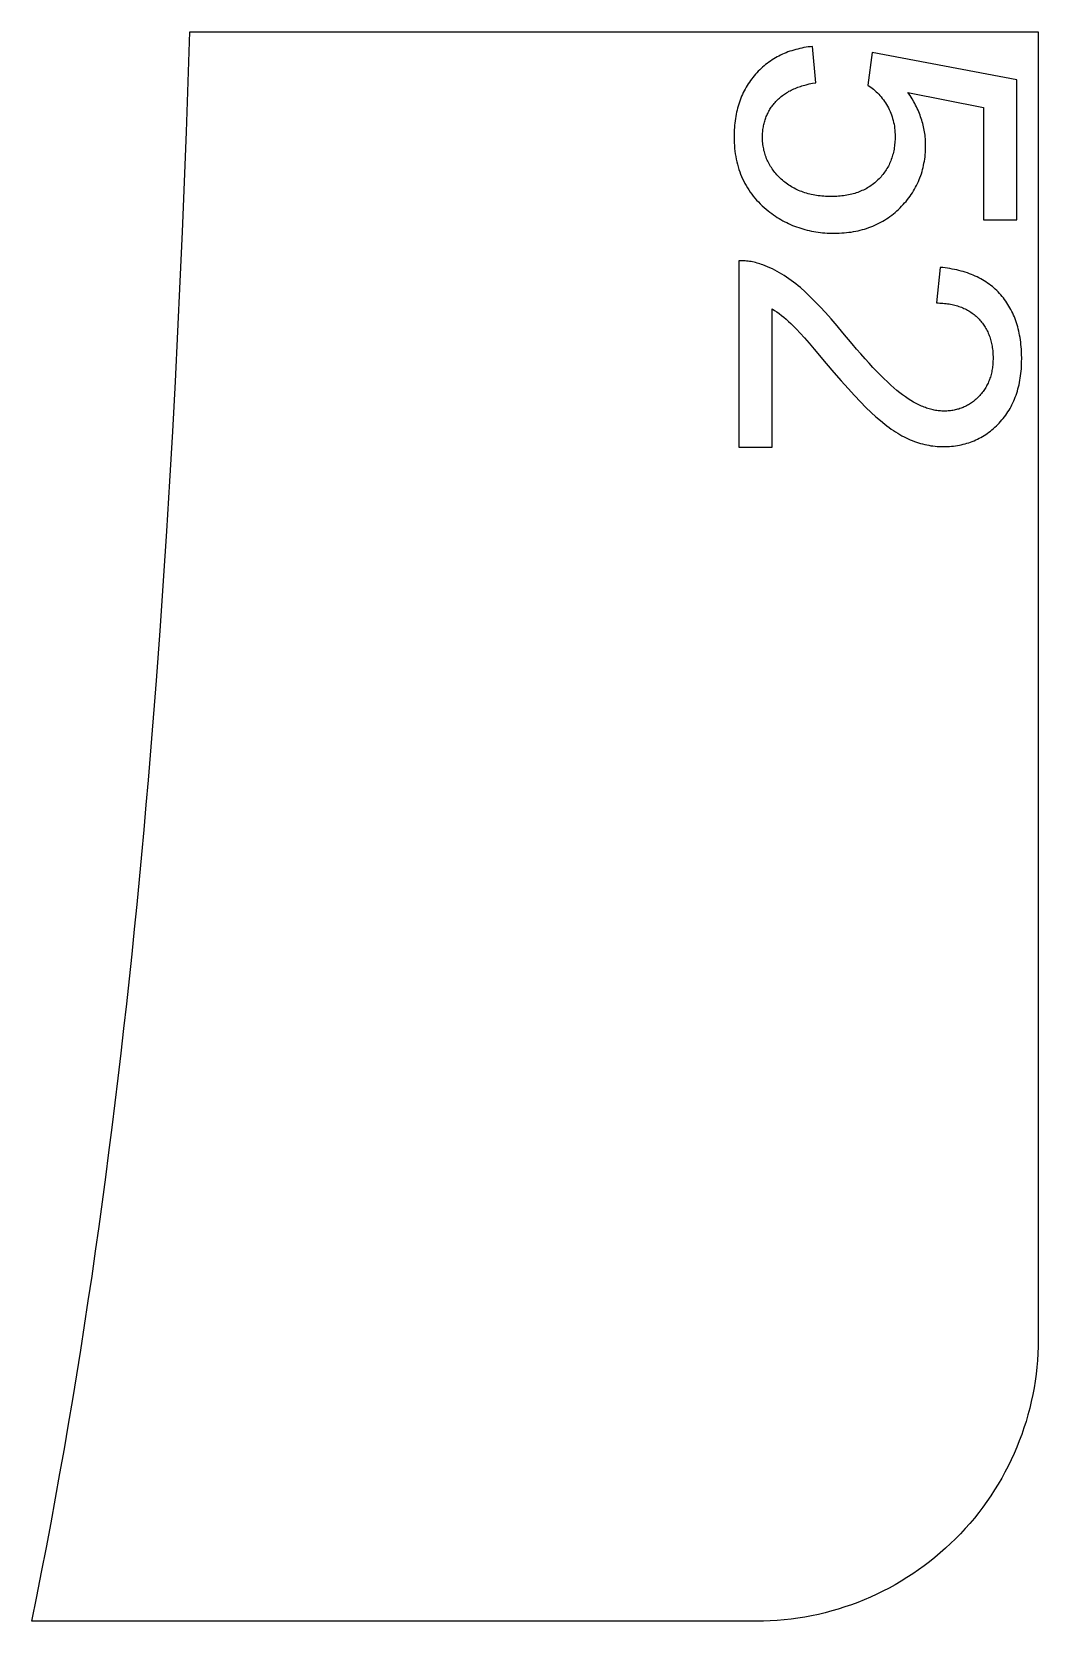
# Model space of a CAD drawing. Extents: x -16189 to 5251, y 3521 to 4024.
# Drawn here: x -10277.2 to -10098.7, y 3521.1 to 3803.1 of the extents above; entities that cross this region are included whole.
import ezdxf

# ---------------------------------------------------------------- set-up
doc = ezdxf.new("R2010")
doc.units = 0
doc.layers.add('LAYER_03', color=7, linetype='CONTINUOUS')

msp = doc.modelspace()

# ---------------------------------------------------------------- linework, layer by layer
at = {"layer": 'LAYER_03'}
msp.add_lwpolyline([(-10148.68, 3521.11), (-10277.21, 3521.11), (-10276.33, 3525.48), (-10275.47, 3529.84), (-10274.62, 3534.21), (-10273.8, 3538.57), (-10272.99, 3542.94), (-10272.21, 3547.32), (-10271.44, 3551.69), (-10270.69, 3556.06), (-10269.95, 3560.44), (-10269.23, 3564.82), (-10268.53, 3569.2), (-10267.85, 3573.58), (-10267.19, 3577.96), (-10266.53, 3582.35), (-10265.9, 3586.74), (-10265.28, 3591.12), (-10264.68, 3595.51), (-10264.09, 3599.91), (-10263.52, 3604.3), (-10262.96, 3608.69), (-10262.41, 3613.09), (-10261.88, 3617.49), (-10261.37, 3621.88), (-10260.86, 3626.28), (-10260.37, 3630.68), (-10259.9, 3635.09), (-10259.43, 3639.49), (-10258.98, 3643.9), (-10258.54, 3648.3), (-10258.11, 3652.71), (-10257.7, 3657.12), (-10257.29, 3661.53), (-10256.9, 3665.94), (-10256.52, 3670.35), (-10256.15, 3674.76), (-10255.78, 3679.18), (-10255.43, 3683.59), (-10255.09, 3688.01), (-10254.44, 3696.84), (-10253.83, 3705.68), (-10253.25, 3714.52), (-10252.71, 3723.37), (-10252.2, 3732.22), (-10251.73, 3741.07), (-10251.28, 3749.92), (-10250.87, 3758.78), (-10250.49, 3767.64), (-10250.13, 3776.51), (-10249.79, 3785.37), (-10249.48, 3794.24), (-10249.2, 3803.11), (-10098.68, 3803.11), (-10098.68, 3571.11, -0.414214)], format="xyb", close=True, dxfattribs=at)
for points in [[(-10138.69, 3800.51), (-10139.09, 3800.46), (-10139.47, 3800.42), (-10139.85, 3800.36), (-10140.23, 3800.3), (-10140.6, 3800.22), (-10140.97, 3800.15), (-10141.33, 3800.06), (-10141.69, 3799.97), (-10142.04, 3799.87), (-10142.39, 3799.76), (-10142.73, 3799.65), (-10143.07, 3799.53), (-10143.41, 3799.4), (-10143.73, 3799.26), (-10144.06, 3799.12), (-10144.38, 3798.97), (-10144.69, 3798.81), (-10145, 3798.65), (-10145.3, 3798.47), (-10145.6, 3798.3), (-10145.9, 3798.11), (-10146.19, 3797.92), (-10146.47, 3797.71), (-10146.75, 3797.51), (-10147.03, 3797.29), (-10147.3, 3797.07), (-10147.56, 3796.84), (-10147.82, 3796.6), (-10148.08, 3796.36), (-10148.33, 3796.11), (-10148.58, 3795.85), (-10148.82, 3795.58), (-10149.05, 3795.31), (-10149.28, 3795.03), (-10149.5, 3794.75), (-10149.71, 3794.46), (-10149.92, 3794.17), (-10150.11, 3793.88), (-10150.3, 3793.58), (-10150.49, 3793.27), (-10150.66, 3792.96), (-10150.83, 3792.64), (-10150.99, 3792.32), (-10151.14, 3792), (-10151.29, 3791.67), (-10151.43, 3791.33), (-10151.56, 3790.99), (-10151.68, 3790.64), (-10151.79, 3790.29), (-10151.9, 3789.94), (-10152, 3789.58), (-10152.1, 3789.21), (-10152.18, 3788.84), (-10152.26, 3788.47), (-10152.33, 3788.09), (-10152.4, 3787.71), (-10152.45, 3787.32), (-10152.5, 3786.92), (-10152.54, 3786.52), (-10152.57, 3786.12), (-10152.6, 3785.71), (-10152.62, 3785.3), (-10152.63, 3784.88), (-10152.63, 3784.45), (-10152.63, 3783.94), (-10152.61, 3783.43), (-10152.58, 3782.93), (-10152.54, 3782.43), (-10152.49, 3781.94), (-10152.42, 3781.46), (-10152.34, 3780.98), (-10152.25, 3780.51), (-10152.15, 3780.05), (-10152.04, 3779.6), (-10151.92, 3779.15), (-10151.78, 3778.71), (-10151.63, 3778.28), (-10151.47, 3777.85), (-10151.3, 3777.43), (-10151.12, 3777.02), (-10150.92, 3776.61), (-10150.71, 3776.21), (-10150.49, 3775.82), (-10150.26, 3775.43), (-10150.02, 3775.05), (-10149.77, 3774.68), (-10149.5, 3774.31), (-10149.22, 3773.95), (-10148.93, 3773.6), (-10148.63, 3773.26), (-10148.31, 3772.92), (-10147.99, 3772.59), (-10147.65, 3772.26), (-10147.3, 3771.95), (-10146.94, 3771.64), (-10146.57, 3771.33), (-10146.26, 3771.09), (-10145.94, 3770.85), (-10145.62, 3770.63), (-10145.3, 3770.41), (-10144.98, 3770.19), (-10144.65, 3769.99), (-10144.32, 3769.79), (-10143.98, 3769.6), (-10143.64, 3769.42), (-10143.3, 3769.25), (-10142.95, 3769.08), (-10142.6, 3768.92), (-10142.25, 3768.77), (-10141.89, 3768.63), (-10141.53, 3768.49), (-10141.16, 3768.37), (-10140.8, 3768.25), (-10140.42, 3768.13), (-10140.05, 3768.03), (-10139.67, 3767.93), (-10139.29, 3767.85), (-10138.9, 3767.76), (-10138.51, 3767.69), (-10138.12, 3767.63), (-10137.72, 3767.57), (-10137.32, 3767.52), (-10136.92, 3767.47), (-10136.51, 3767.44), (-10136.1, 3767.41), (-10135.68, 3767.39), (-10135.26, 3767.38), (-10134.84, 3767.38), (-10134.4, 3767.38), (-10133.96, 3767.4), (-10133.53, 3767.42), (-10133.1, 3767.45), (-10132.68, 3767.49), (-10132.26, 3767.54), (-10131.85, 3767.59), (-10131.44, 3767.66), (-10131.04, 3767.73), (-10130.64, 3767.82), (-10130.25, 3767.91), (-10129.86, 3768.01), (-10129.48, 3768.12), (-10129.11, 3768.24), (-10128.73, 3768.37), (-10128.37, 3768.5), (-10128, 3768.65), (-10127.65, 3768.8), (-10127.3, 3768.96), (-10126.95, 3769.14), (-10126.61, 3769.32), (-10126.27, 3769.5), (-10125.94, 3769.7), (-10125.61, 3769.91), (-10125.29, 3770.12), (-10124.98, 3770.35), (-10124.67, 3770.58), (-10124.36, 3770.82), (-10124.06, 3771.07), (-10123.76, 3771.33), (-10123.47, 3771.6), (-10123.19, 3771.88), (-10122.91, 3772.16), (-10122.64, 3772.45), (-10122.38, 3772.74), (-10122.12, 3773.03), (-10121.88, 3773.33), (-10121.65, 3773.64), (-10121.42, 3773.94), (-10121.2, 3774.25), (-10120.99, 3774.57), (-10120.8, 3774.89), (-10120.61, 3775.21), (-10120.42, 3775.54), (-10120.25, 3775.87), (-10120.09, 3776.21), (-10119.93, 3776.54), (-10119.79, 3776.89), (-10119.65, 3777.23), (-10119.52, 3777.59), (-10119.4, 3777.94), (-10119.29, 3778.3), (-10119.19, 3778.66), (-10119.1, 3779.03), (-10119.01, 3779.4), (-10118.94, 3779.78), (-10118.87, 3780.15), (-10118.81, 3780.54), (-10118.76, 3780.92), (-10118.72, 3781.32), (-10118.69, 3781.71), (-10118.67, 3782.11), (-10118.66, 3782.51), (-10118.65, 3782.92), (-10118.66, 3783.23), (-10118.67, 3783.54), (-10118.68, 3783.84), (-10118.7, 3784.15), (-10118.73, 3784.45), (-10118.76, 3784.76), (-10118.8, 3785.06), (-10118.85, 3785.36), (-10118.9, 3785.66), (-10118.96, 3785.97), (-10119.02, 3786.27), (-10119.09, 3786.56), (-10119.17, 3786.86), (-10119.25, 3787.16), (-10119.34, 3787.46), (-10119.44, 3787.75), (-10119.54, 3788.05), (-10119.64, 3788.34), (-10119.76, 3788.63), (-10119.88, 3788.92), (-10120, 3789.22), (-10120.13, 3789.51), (-10120.27, 3789.8), (-10120.42, 3790.08), (-10120.57, 3790.37), (-10120.72, 3790.66), (-10121.05, 3791.23), (-10121.41, 3791.8), (-10121.79, 3792.36), (-10108.36, 3789.67), (-10108.36, 3769.73), (-10102.5, 3769.73), (-10102.5, 3794.58), (-10128.16, 3799.42), (-10128.91, 3793.66), (-10128.65, 3793.48), (-10128.39, 3793.3), (-10128.13, 3793.11), (-10127.89, 3792.91), (-10127.65, 3792.7), (-10127.41, 3792.49), (-10127.19, 3792.27), (-10126.96, 3792.04), (-10126.75, 3791.8), (-10126.54, 3791.55), (-10126.34, 3791.3), (-10126.14, 3791.04), (-10125.95, 3790.77), (-10125.77, 3790.49), (-10125.59, 3790.2), (-10125.42, 3789.91), (-10125.26, 3789.61), (-10125.1, 3789.3), (-10124.96, 3788.99), (-10124.83, 3788.68), (-10124.71, 3788.36), (-10124.6, 3788.04), (-10124.5, 3787.71), (-10124.41, 3787.38), (-10124.33, 3787.04), (-10124.26, 3786.7), (-10124.2, 3786.35), (-10124.16, 3786), (-10124.12, 3785.65), (-10124.09, 3785.29), (-10124.08, 3784.92), (-10124.07, 3784.56), (-10124.07, 3784.26), (-10124.08, 3783.97), (-10124.1, 3783.68), (-10124.12, 3783.39), (-10124.15, 3783.11), (-10124.18, 3782.83), (-10124.22, 3782.56), (-10124.26, 3782.28), (-10124.31, 3782.02), (-10124.37, 3781.75), (-10124.43, 3781.49), (-10124.5, 3781.23), (-10124.57, 3780.98), (-10124.65, 3780.73), (-10124.74, 3780.48), (-10124.83, 3780.24), (-10124.93, 3780), (-10125.03, 3779.76), (-10125.14, 3779.53), (-10125.26, 3779.3), (-10125.38, 3779.08), (-10125.51, 3778.86), (-10125.64, 3778.64), (-10125.78, 3778.42), (-10125.92, 3778.21), (-10126.07, 3778.01), (-10126.23, 3777.8), (-10126.39, 3777.6), (-10126.56, 3777.4), (-10126.74, 3777.21), (-10126.92, 3777.02), (-10127.11, 3776.84), (-10127.3, 3776.65), (-10127.49, 3776.48), (-10127.69, 3776.31), (-10127.9, 3776.15), (-10128.11, 3775.99), (-10128.32, 3775.83), (-10128.54, 3775.69), (-10128.76, 3775.55), (-10128.99, 3775.41), (-10129.22, 3775.28), (-10129.45, 3775.16), (-10129.69, 3775.04), (-10129.94, 3774.93), (-10130.18, 3774.82), (-10130.44, 3774.72), (-10130.69, 3774.62), (-10130.95, 3774.54), (-10131.22, 3774.45), (-10131.49, 3774.37), (-10131.76, 3774.3), (-10132.04, 3774.24), (-10132.32, 3774.18), (-10132.61, 3774.12), (-10132.9, 3774.07), (-10133.2, 3774.03), (-10133.5, 3773.99), (-10133.8, 3773.96), (-10134.11, 3773.93), (-10134.42, 3773.91), (-10134.74, 3773.9), (-10135.06, 3773.89), (-10135.39, 3773.89), (-10135.73, 3773.89), (-10136.07, 3773.9), (-10136.4, 3773.91), (-10136.73, 3773.94), (-10137.06, 3773.96), (-10137.38, 3774), (-10137.7, 3774.03), (-10138.01, 3774.08), (-10138.32, 3774.13), (-10138.63, 3774.19), (-10138.93, 3774.25), (-10139.22, 3774.32), (-10139.51, 3774.39), (-10139.8, 3774.48), (-10140.08, 3774.56), (-10140.36, 3774.65), (-10140.64, 3774.75), (-10140.91, 3774.86), (-10141.18, 3774.97), (-10141.44, 3775.09), (-10141.7, 3775.21), (-10141.95, 3775.34), (-10142.2, 3775.47), (-10142.44, 3775.61), (-10142.68, 3775.76), (-10142.92, 3775.91), (-10143.15, 3776.07), (-10143.38, 3776.24), (-10143.6, 3776.41), (-10143.82, 3776.58), (-10144.04, 3776.77), (-10144.25, 3776.96), (-10144.45, 3777.15), (-10144.65, 3777.34), (-10144.85, 3777.54), (-10145.03, 3777.74), (-10145.21, 3777.95), (-10145.38, 3778.15), (-10145.55, 3778.36), (-10145.71, 3778.57), (-10145.86, 3778.79), (-10146.01, 3779.01), (-10146.15, 3779.23), (-10146.28, 3779.45), (-10146.41, 3779.67), (-10146.53, 3779.9), (-10146.65, 3780.13), (-10146.75, 3780.36), (-10146.86, 3780.6), (-10146.95, 3780.84), (-10147.04, 3781.08), (-10147.12, 3781.32), (-10147.19, 3781.57), (-10147.26, 3781.82), (-10147.33, 3782.07), (-10147.38, 3782.32), (-10147.43, 3782.58), (-10147.47, 3782.84), (-10147.51, 3783.1), (-10147.54, 3783.37), (-10147.56, 3783.63), (-10147.58, 3783.91), (-10147.59, 3784.18), (-10147.59, 3784.45), (-10147.59, 3784.68), (-10147.58, 3784.91), (-10147.57, 3785.13), (-10147.55, 3785.36), (-10147.53, 3785.58), (-10147.51, 3785.8), (-10147.48, 3786.01), (-10147.44, 3786.23), (-10147.4, 3786.44), (-10147.36, 3786.65), (-10147.31, 3786.86), (-10147.26, 3787.06), (-10147.2, 3787.27), (-10147.14, 3787.47), (-10147.07, 3787.67), (-10147, 3787.87), (-10146.92, 3788.06), (-10146.84, 3788.26), (-10146.75, 3788.45), (-10146.66, 3788.64), (-10146.57, 3788.82), (-10146.47, 3789.01), (-10146.37, 3789.19), (-10146.26, 3789.37), (-10146.14, 3789.55), (-10146.03, 3789.73), (-10145.9, 3789.9), (-10145.78, 3790.07), (-10145.64, 3790.24), (-10145.51, 3790.41), (-10145.37, 3790.58), (-10145.22, 3790.74), (-10145.07, 3790.9), (-10144.92, 3791.06), (-10144.76, 3791.21), (-10144.59, 3791.36), (-10144.42, 3791.51), (-10144.25, 3791.65), (-10144.07, 3791.79), (-10143.89, 3791.93), (-10143.7, 3792.06), (-10143.51, 3792.19), (-10143.32, 3792.31), (-10143.12, 3792.43), (-10142.91, 3792.55), (-10142.7, 3792.66), (-10142.49, 3792.77), (-10142.27, 3792.88), (-10142.04, 3792.98), (-10141.82, 3793.08), (-10141.58, 3793.17), (-10141.35, 3793.26), (-10141.11, 3793.35), (-10140.86, 3793.43), (-10140.61, 3793.51), (-10140.35, 3793.59), (-10140.09, 3793.66), (-10139.83, 3793.73), (-10139.29, 3793.86), (-10138.73, 3793.97), (-10138.15, 3794.07)], [(-10151.78, 3762.47), (-10151.78, 3729.44), (-10145.89, 3729.44), (-10145.89, 3753.95), (-10145.47, 3753.69), (-10145.05, 3753.4), (-10144.64, 3753.11), (-10144.22, 3752.79), (-10143.8, 3752.46), (-10143.39, 3752.11), (-10142.98, 3751.74), (-10142.56, 3751.36), (-10142.34, 3751.15), (-10142.1, 3750.91), (-10141.55, 3750.33), (-10140.9, 3749.63), (-10140.16, 3748.8), (-10139.33, 3747.85), (-10138.41, 3746.78), (-10136.27, 3744.27), (-10134.91, 3742.68), (-10133.63, 3741.2), (-10132.42, 3739.84), (-10131.28, 3738.6), (-10130.22, 3737.48), (-10129.23, 3736.47), (-10128.32, 3735.58), (-10127.48, 3734.81), (-10126.68, 3734.13), (-10125.9, 3733.49), (-10125.51, 3733.19), (-10125.12, 3732.9), (-10124.74, 3732.63), (-10124.35, 3732.37), (-10123.97, 3732.12), (-10123.6, 3731.89), (-10123.22, 3731.66), (-10122.85, 3731.45), (-10122.48, 3731.26), (-10122.11, 3731.07), (-10121.74, 3730.9), (-10121.38, 3730.74), (-10121.02, 3730.59), (-10120.65, 3730.45), (-10120.29, 3730.32), (-10119.92, 3730.2), (-10119.56, 3730.09), (-10119.19, 3729.99), (-10118.82, 3729.9), (-10118.46, 3729.82), (-10118.09, 3729.75), (-10117.72, 3729.68), (-10117.35, 3729.63), (-10116.98, 3729.59), (-10116.6, 3729.55), (-10116.23, 3729.53), (-10115.86, 3729.52), (-10115.48, 3729.51), (-10115.12, 3729.52), (-10114.75, 3729.53), (-10114.39, 3729.55), (-10114.04, 3729.58), (-10113.69, 3729.61), (-10113.34, 3729.66), (-10112.99, 3729.71), (-10112.65, 3729.77), (-10112.32, 3729.84), (-10111.98, 3729.92), (-10111.65, 3730.01), (-10111.33, 3730.1), (-10111.01, 3730.2), (-10110.69, 3730.31), (-10110.37, 3730.43), (-10110.06, 3730.56), (-10109.76, 3730.69), (-10109.45, 3730.84), (-10109.15, 3730.99), (-10108.86, 3731.15), (-10108.57, 3731.32), (-10108.28, 3731.49), (-10107.99, 3731.68), (-10107.71, 3731.87), (-10107.43, 3732.07), (-10107.16, 3732.28), (-10106.89, 3732.5), (-10106.63, 3732.72), (-10106.36, 3732.95), (-10106.1, 3733.2), (-10105.85, 3733.45), (-10105.6, 3733.7), (-10105.35, 3733.97), (-10105.12, 3734.24), (-10104.89, 3734.52), (-10104.66, 3734.8), (-10104.45, 3735.09), (-10104.24, 3735.38), (-10104.05, 3735.68), (-10103.85, 3735.99), (-10103.67, 3736.3), (-10103.5, 3736.62), (-10103.33, 3736.94), (-10103.17, 3737.27), (-10103.02, 3737.61), (-10102.87, 3737.95), (-10102.74, 3738.29), (-10102.61, 3738.65), (-10102.49, 3739), (-10102.37, 3739.37), (-10102.27, 3739.74), (-10102.17, 3740.12), (-10102.08, 3740.5), (-10102, 3740.89), (-10101.93, 3741.28), (-10101.86, 3741.68), (-10101.8, 3742.08), (-10101.75, 3742.5), (-10101.71, 3742.91), (-10101.67, 3743.34), (-10101.65, 3743.77), (-10101.63, 3744.2), (-10101.62, 3744.64), (-10101.61, 3745.09), (-10101.63, 3745.97), (-10101.64, 3746.4), (-10101.67, 3746.82), (-10101.7, 3747.24), (-10101.74, 3747.66), (-10101.79, 3748.07), (-10101.84, 3748.47), (-10101.9, 3748.87), (-10101.97, 3749.26), (-10102.05, 3749.64), (-10102.13, 3750.02), (-10102.22, 3750.4), (-10102.32, 3750.77), (-10102.42, 3751.13), (-10102.54, 3751.49), (-10102.65, 3751.84), (-10102.78, 3752.18), (-10102.91, 3752.53), (-10103.06, 3752.86), (-10103.2, 3753.19), (-10103.36, 3753.51), (-10103.52, 3753.83), (-10103.69, 3754.14), (-10103.87, 3754.45), (-10104.05, 3754.75), (-10104.24, 3755.05), (-10104.44, 3755.34), (-10104.65, 3755.62), (-10104.86, 3755.9), (-10105.08, 3756.17), (-10105.31, 3756.44), (-10105.54, 3756.7), (-10105.78, 3756.95), (-10106.03, 3757.2), (-10106.29, 3757.44), (-10106.55, 3757.67), (-10106.81, 3757.9), (-10107.09, 3758.12), (-10107.37, 3758.33), (-10107.65, 3758.53), (-10107.95, 3758.73), (-10108.25, 3758.92), (-10108.55, 3759.1), (-10108.87, 3759.28), (-10109.19, 3759.45), (-10109.51, 3759.61), (-10109.85, 3759.77), (-10110.19, 3759.92), (-10110.53, 3760.06), (-10110.88, 3760.19), (-10111.24, 3760.32), (-10111.61, 3760.44), (-10111.98, 3760.56), (-10112.36, 3760.66), (-10112.74, 3760.76), (-10113.14, 3760.86), (-10113.53, 3760.94), (-10113.94, 3761.02), (-10114.35, 3761.09), (-10114.77, 3761.16), (-10115.19, 3761.22), (-10115.62, 3761.27), (-10116.06, 3761.31), (-10116.71, 3755.01), (-10116.42, 3755), (-10116.13, 3754.99), (-10115.85, 3754.98), (-10115.57, 3754.96), (-10115.29, 3754.93), (-10115.02, 3754.9), (-10114.75, 3754.87), (-10114.49, 3754.82), (-10114.23, 3754.78), (-10113.97, 3754.73), (-10113.72, 3754.67), (-10113.47, 3754.61), (-10113.23, 3754.54), (-10112.99, 3754.47), (-10112.75, 3754.4), (-10112.52, 3754.32), (-10112.29, 3754.23), (-10112.07, 3754.14), (-10111.85, 3754.04), (-10111.63, 3753.94), (-10111.42, 3753.83), (-10111.21, 3753.72), (-10111.01, 3753.6), (-10110.81, 3753.48), (-10110.61, 3753.35), (-10110.42, 3753.22), (-10110.23, 3753.08), (-10110.04, 3752.94), (-10109.86, 3752.79), (-10109.69, 3752.64), (-10109.52, 3752.48), (-10109.35, 3752.31), (-10109.18, 3752.15), (-10109.03, 3751.97), (-10108.87, 3751.8), (-10108.72, 3751.62), (-10108.58, 3751.44), (-10108.44, 3751.25), (-10108.31, 3751.07), (-10108.18, 3750.87), (-10108.06, 3750.68), (-10107.95, 3750.48), (-10107.83, 3750.28), (-10107.73, 3750.07), (-10107.63, 3749.86), (-10107.53, 3749.65), (-10107.44, 3749.43), (-10107.35, 3749.21), (-10107.27, 3748.99), (-10107.2, 3748.76), (-10107.13, 3748.53), (-10107.06, 3748.3), (-10107, 3748.06), (-10106.95, 3747.82), (-10106.9, 3747.58), (-10106.86, 3747.33), (-10106.82, 3747.08), (-10106.78, 3746.82), (-10106.75, 3746.57), (-10106.73, 3746.3), (-10106.71, 3746.04), (-10106.7, 3745.77), (-10106.69, 3745.5), (-10106.69, 3745.22), (-10106.69, 3744.96), (-10106.7, 3744.71), (-10106.71, 3744.45), (-10106.73, 3744.2), (-10106.75, 3743.95), (-10106.78, 3743.71), (-10106.81, 3743.47), (-10106.85, 3743.23), (-10106.89, 3742.99), (-10106.93, 3742.76), (-10106.99, 3742.53), (-10107.04, 3742.3), (-10107.1, 3742.08), (-10107.17, 3741.86), (-10107.24, 3741.64), (-10107.32, 3741.43), (-10107.4, 3741.22), (-10107.48, 3741.01), (-10107.57, 3740.8), (-10107.67, 3740.6), (-10107.77, 3740.4), (-10107.87, 3740.21), (-10107.98, 3740.02), (-10108.1, 3739.83), (-10108.22, 3739.64), (-10108.34, 3739.46), (-10108.47, 3739.28), (-10108.61, 3739.1), (-10108.75, 3738.93), (-10108.89, 3738.76), (-10109.04, 3738.59), (-10109.19, 3738.42), (-10109.35, 3738.26), (-10109.51, 3738.11), (-10109.67, 3737.96), (-10109.84, 3737.81), (-10110.01, 3737.67), (-10110.17, 3737.54), (-10110.35, 3737.41), (-10110.52, 3737.28), (-10110.69, 3737.16), (-10110.87, 3737.05), (-10111.05, 3736.94), (-10111.23, 3736.84), (-10111.42, 3736.74), (-10111.61, 3736.64), (-10111.79, 3736.55), (-10111.99, 3736.47), (-10112.18, 3736.39), (-10112.37, 3736.32), (-10112.57, 3736.25), (-10112.77, 3736.18), (-10112.97, 3736.13), (-10113.18, 3736.07), (-10113.39, 3736.02), (-10113.59, 3735.98), (-10113.81, 3735.94), (-10114.02, 3735.91), (-10114.23, 3735.88), (-10114.45, 3735.86), (-10114.67, 3735.84), (-10114.9, 3735.83), (-10115.12, 3735.82), (-10115.35, 3735.82), (-10115.56, 3735.82), (-10115.78, 3735.83), (-10116, 3735.84), (-10116.22, 3735.86), (-10116.44, 3735.89), (-10116.67, 3735.92), (-10116.89, 3735.95), (-10117.11, 3736), (-10117.34, 3736.04), (-10117.56, 3736.1), (-10117.79, 3736.16), (-10118.01, 3736.22), (-10118.24, 3736.29), (-10118.47, 3736.36), (-10118.7, 3736.45), (-10118.93, 3736.53), (-10119.16, 3736.63), (-10119.39, 3736.72), (-10119.63, 3736.83), (-10119.86, 3736.94), (-10120.09, 3737.05), (-10120.33, 3737.17), (-10120.8, 3737.43), (-10121.28, 3737.71), (-10121.76, 3738.01), (-10122.24, 3738.33), (-10122.73, 3738.68), (-10123.22, 3739.06), (-10123.74, 3739.48), (-10124.29, 3739.94), (-10124.85, 3740.44), (-10125.44, 3740.99), (-10126.04, 3741.57), (-10126.67, 3742.2), (-10127.32, 3742.86), (-10127.99, 3743.57), (-10128.69, 3744.32), (-10129.4, 3745.11), (-10130.14, 3745.95), (-10130.9, 3746.82), (-10131.68, 3747.73), (-10133.31, 3749.69), (-10134.37, 3750.96), (-10135.39, 3752.16), (-10136.39, 3753.28), (-10137.35, 3754.32), (-10138.28, 3755.28), (-10139.18, 3756.17), (-10140.04, 3756.98), (-10140.87, 3757.72), (-10141.28, 3758.06), (-10141.69, 3758.39), (-10142.11, 3758.7), (-10142.52, 3759.01), (-10142.93, 3759.3), (-10143.34, 3759.59), (-10143.76, 3759.86), (-10144.17, 3760.11), (-10144.59, 3760.36), (-10145, 3760.6), (-10145.42, 3760.82), (-10145.84, 3761.03), (-10146.26, 3761.23), (-10146.68, 3761.42), (-10147.1, 3761.59), (-10147.52, 3761.75), (-10147.78, 3761.85), (-10148.04, 3761.94), (-10148.29, 3762.02), (-10148.55, 3762.09), (-10148.82, 3762.16), (-10149.08, 3762.22), (-10149.34, 3762.28), (-10149.61, 3762.33), (-10149.88, 3762.37), (-10150.14, 3762.4), (-10150.41, 3762.43), (-10150.68, 3762.45), (-10150.96, 3762.47), (-10151.23, 3762.47), (-10151.51, 3762.48)]]:
    msp.add_lwpolyline(points, close=True, dxfattribs=at)

doc.saveas('drawing.dxf')
